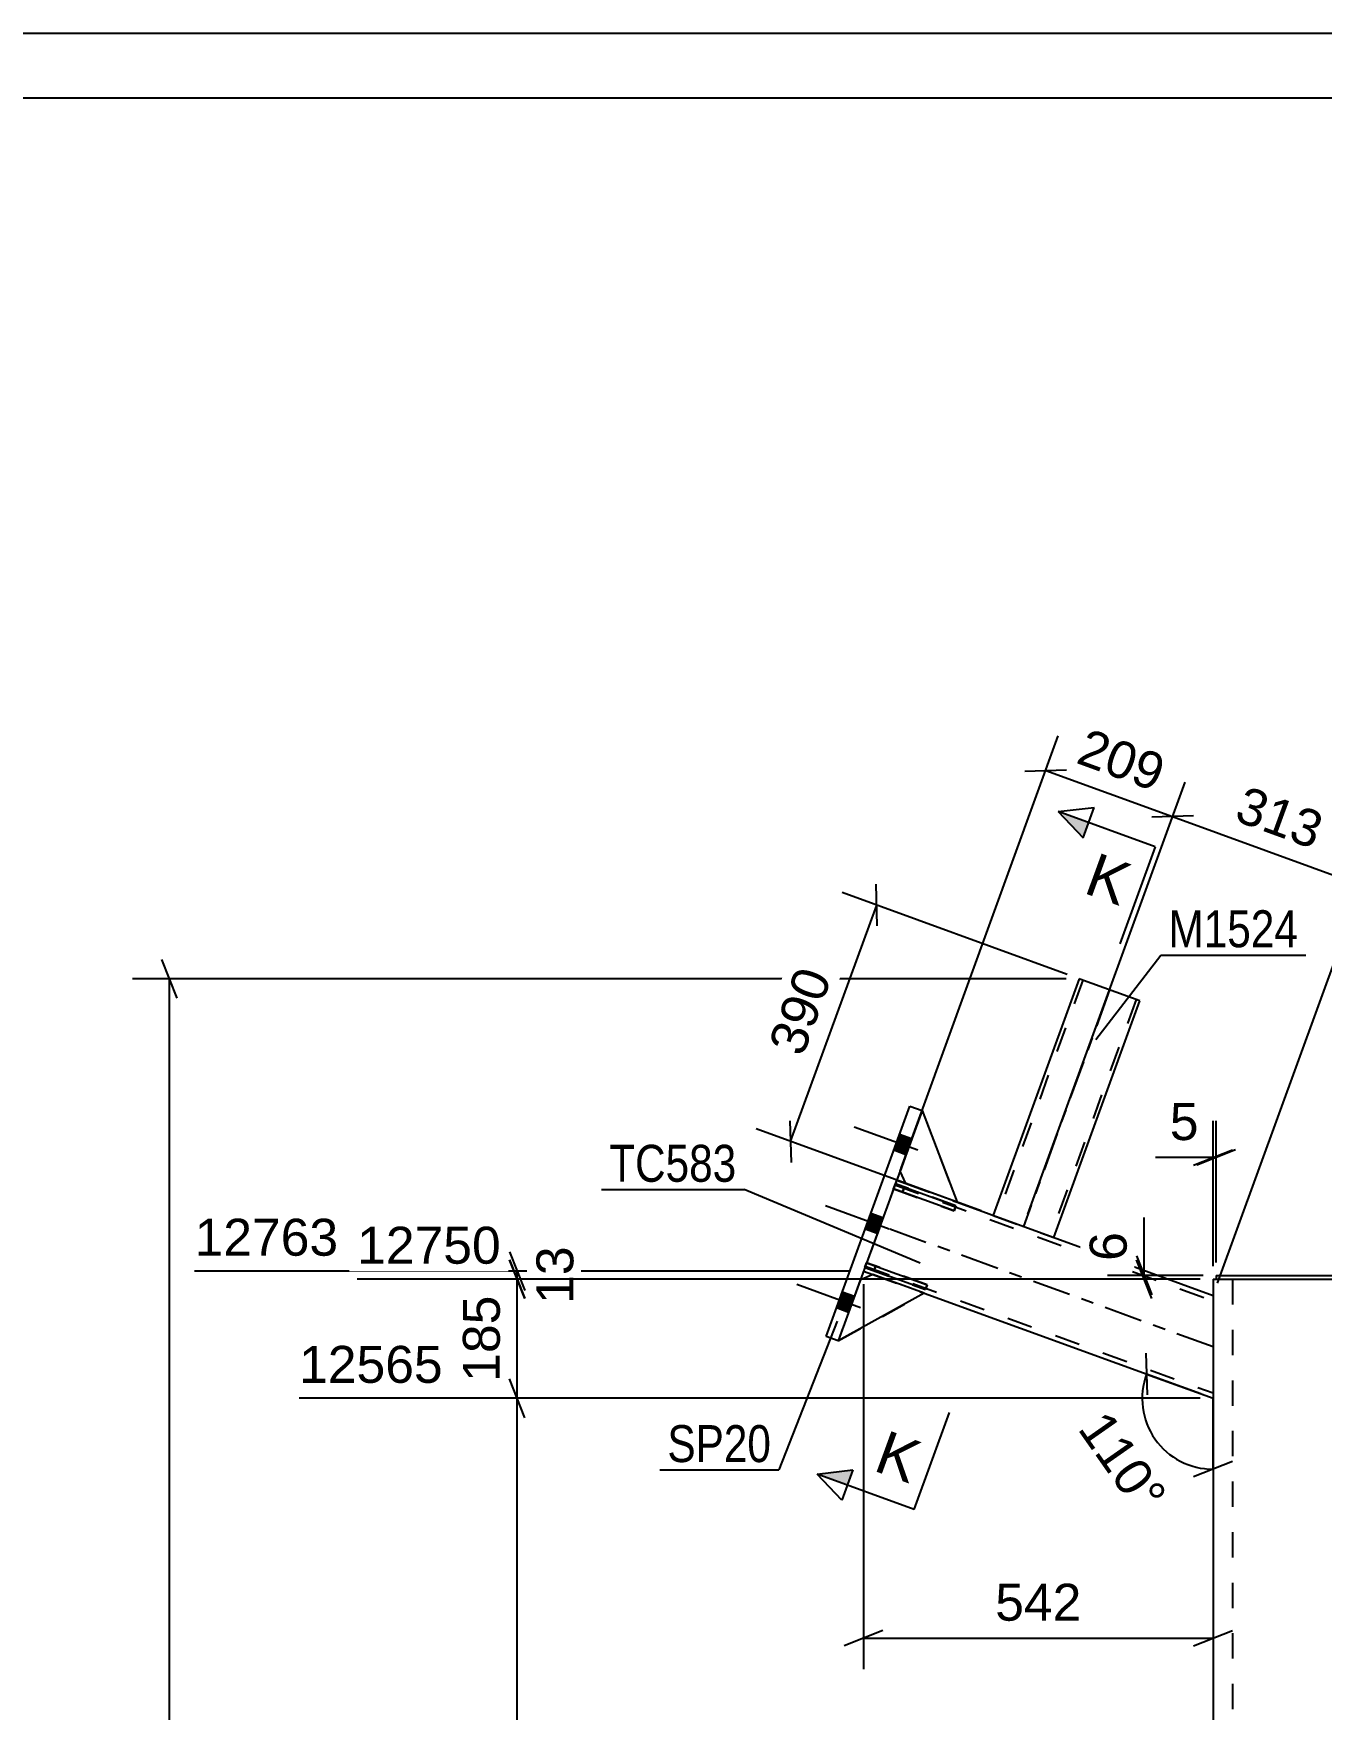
# Model space of a CAD drawing. Header units: millimetres. Extents: x 0 to 841, y 0 to 594.
# Drawn here: x 254.7 to 354.5, y 464.1 to 594 of the extents above; entities that cross this region are included whole.
import ezdxf

# ---------------------------------------------------------------- set-up
doc = ezdxf.new("R2010")
doc.units = ezdxf.units.MM
doc.linetypes.add('DXK_LINE_DOT2', pattern=[3.9198, 1.9599, -1.9599])
doc.linetypes.add('DXK_LINE_DOT3', pattern=[5.9187, 2.979, -0.9799, 0.9799, -0.9799])
doc.styles.add('Arial', font='arial.ttf', dxfattribs={"height": 0.2})
doc.styles.add('Arial Narrow', font='ARIALN.TTF', dxfattribs={"height": 0.2})

# ---------------------------------------------------------------- blocks, each defined once
blk = doc.blocks.new('Unknown-284856302-1131')
at = {"color": 5, "linetype": 'Continuous'}
for p, q in [((841, 594), (0, 594)), ((836, 589), (5, 589))]:
    blk.add_line(p, q, dxfattribs=at)
blk = doc.blocks.new('Part-284856302-24079 - 24076')
at = {"color": 7, "linetype": 'DXK_LINE_DOT2'}
for p, q in [((321.59, 505.15), (319.02, 498.1)), ((321.45, 504.78), (346.11, 495.8)), ((322.29, 504.9), (326.29, 503.44)), ((319.16, 498.48), (346.11, 488.67)), ((319.73, 497.85), (323.72, 496.39)), ((346.11, 496.23), (346.11, 488.25))]:
    blk.add_line(p, q, dxfattribs=at)
at = {"color": 2, "linetype": 'Continuous'}
for p, q in [((321.59, 505.15), (322.29, 504.9)), ((326.29, 503.44), (346.11, 496.23)), ((319.02, 498.1), (319.73, 497.85)), ((323.72, 496.39), (346.11, 488.25))]:
    blk.add_line(p, q, dxfattribs=at)
at = {"color": 7, "linetype": 'DXK_LINE_DOT3'}
blk.add_line((346.11, 492.24), (320.31, 501.63), dxfattribs=at)
blk = doc.blocks.new('Part-284856302-24111 - 24076')
at = {"color": 2, "linetype": 'Continuous'}
for p, q in [((316.12, 493.04), (322.62, 510.9)), ((323.56, 510.55), (317.06, 492.7)), ((322.62, 510.9), (323.56, 510.55)), ((317.06, 492.7), (316.12, 493.04))]:
    blk.add_line(p, q, dxfattribs=at)
blk = doc.blocks.new('Part-284856302-24114 - 24076')
at = {"color": 2, "linetype": 'Continuous'}
for p, q in [((346.36, 497.78), (346.36, 497.48)), ((346.36, 497.78), (395.86, 497.78)), ((346.36, 497.48), (347.93, 497.48)), ((395.86, 497.48), (394.29, 497.48)), ((395.86, 497.78), (395.86, 497.48))]:
    blk.add_line(p, q, dxfattribs=at)
at = {"color": 7, "linetype": 'DXK_LINE_DOT2'}
blk.add_line((347.93, 497.48), (394.29, 497.48), dxfattribs=at)
blk = doc.blocks.new('Part-284856302-24123 - 24076')
at = {"color": 2, "linetype": 'Continuous'}
for p, q in [((335.74, 520.75), (329.07, 502.43)), ((335.79, 520.73), (335.74, 520.75)), ((340.44, 519.04), (335.79, 520.73)), ((333.77, 500.72), (340.44, 519.04))]:
    blk.add_line(p, q, dxfattribs=at)
at = {"color": 7, "linetype": 'DXK_LINE_DOT2'}
for p, q in [((336.03, 520.65), (329.35, 502.32)), ((336.03, 520.65), (336.05, 520.64)), ((340.16, 519.14), (333.49, 500.81)), ((329.07, 502.43), (329.07, 502.42)), ((329.07, 502.42), (333.77, 500.71)), ((333.77, 500.71), (333.77, 500.72)), ((333.77, 500.72), (333.77, 500.71))]:
    blk.add_line(p, q, dxfattribs=at)
at = {"color": 7, "linetype": 'DXK_LINE_DOT3'}
blk.add_line((338.09, 519.89), (331.42, 501.57), dxfattribs=at)
blk = doc.blocks.new('Part-284856302-24125 - 24076')
at = {"color": 2, "linetype": 'Continuous'}
for p, q in [((346.11, 497.48), (346.11, 435.66)), ((346.11, 497.48), (346.36, 497.48)), ((347.93, 497.48), (347.96, 497.48)), ((347.96, 497.48), (349.11, 497.48)), ((349.11, 497.48), (394.29, 497.48))]:
    blk.add_line(p, q, dxfattribs=at)
at = {"color": 7, "linetype": 'DXK_LINE_DOT2'}
for p, q in [((346.34, 497.48), (347.93, 497.48)), ((347.61, 497.48), (347.61, 435.66))]:
    blk.add_line(p, q, dxfattribs=at)
blk = doc.blocks.new('Part-284856302-24158 - 24076')
at = {"color": 7, "linetype": 'DXK_LINE_DOT2'}
for p, q in [((318.77, 497.4), (317.06, 492.7)), ((319.73, 497.85), (318.77, 497.4)), ((323.72, 496.39), (319.73, 497.85)), ((317.06, 492.7), (323.72, 496.39))]:
    blk.add_line(p, q, dxfattribs=at)
blk = doc.blocks.new('Part-284856302-24159 - 24076')
at = {"color": 7, "linetype": 'DXK_LINE_DOT2'}
blk.add_line((318.77, 497.4), (317.06, 492.7), dxfattribs=at)
at = {"color": 2, "linetype": 'Continuous'}
for p, q in [((319.73, 497.85), (318.77, 497.4)), ((323.72, 496.39), (319.73, 497.85)), ((323.72, 496.39), (317.06, 492.7))]:
    blk.add_line(p, q, dxfattribs=at)
blk = doc.blocks.new('Part-284856302-24160 - 24076')
at = {"color": 7, "linetype": 'DXK_LINE_DOT2'}
for p, q in [((321.85, 505.86), (323.56, 510.55)), ((323.56, 510.55), (326.29, 503.44)), ((322.29, 504.9), (321.85, 505.86)), ((326.29, 503.44), (322.29, 504.9))]:
    blk.add_line(p, q, dxfattribs=at)
blk = doc.blocks.new('Part-284856302-24161 - 24076')
at = {"color": 7, "linetype": 'DXK_LINE_DOT2'}
blk.add_line((323.56, 510.55), (321.85, 505.86), dxfattribs=at)
at = {"color": 2, "linetype": 'Continuous'}
for p, q in [((323.56, 510.55), (326.29, 503.44)), ((322.29, 504.9), (321.85, 505.86)), ((326.29, 503.44), (322.29, 504.9))]:
    blk.add_line(p, q, dxfattribs=at)
blk = doc.blocks.new('Part-284856302-24162 - 24076')
at = {"color": 7, "linetype": 'DXK_LINE_DOT2'}
for p, q in [((319.26, 498.76), (319.13, 498.39)), ((323.96, 497.05), (319.26, 498.76)), ((319.13, 498.39), (323.82, 496.68)), ((319.97, 498.51), (319.83, 498.13)), ((323.82, 496.68), (323.96, 497.05))]:
    blk.add_line(p, q, dxfattribs=at)
blk = doc.blocks.new('Part-284856302-24163 - 24076')
at = {"color": 7, "linetype": 'DXK_LINE_DOT2'}
for p, q in [((321.49, 504.87), (321.35, 504.49)), ((321.35, 504.49), (326.05, 502.78)), ((326.18, 503.16), (321.49, 504.87)), ((322.19, 504.61), (322.05, 504.24)), ((326.05, 502.78), (326.18, 503.16))]:
    blk.add_line(p, q, dxfattribs=at)
blk = doc.blocks.new('Part-284856302-24164 - 24076')
at = {"color": 2, "linetype": 'Continuous'}
for p, q in [((319.13, 498.39), (319.26, 498.76)), ((319.26, 498.76), (323.96, 497.05)), ((323.82, 496.68), (319.13, 498.39)), ((323.96, 497.05), (323.82, 496.68))]:
    blk.add_line(p, q, dxfattribs=at)
at = {"color": 7, "linetype": 'DXK_LINE_DOT2'}
blk.add_line((319.83, 498.13), (319.97, 498.51), dxfattribs=at)
blk = doc.blocks.new('Part-284856302-24165 - 24076')
at = {"color": 2, "linetype": 'Continuous'}
for p, q in [((321.35, 504.49), (321.49, 504.87)), ((326.05, 502.78), (321.35, 504.49)), ((321.49, 504.87), (326.18, 503.16)), ((326.18, 503.16), (326.05, 502.78))]:
    blk.add_line(p, q, dxfattribs=at)
at = {"color": 7, "linetype": 'DXK_LINE_DOT2'}
blk.add_line((322.05, 504.24), (322.19, 504.61), dxfattribs=at)
blk = doc.blocks.new('Bolt-284856302-24188 - 24076')
at = {"linetype": 'Continuous'}
for points in [[(322.31, 507.12), (322.75, 508.35), (321.81, 508.69), (321.37, 507.47)], [(322.31, 507.12), (322.75, 508.35), (321.81, 508.69), (321.37, 507.47)], [(322.31, 507.12), (322.75, 508.35), (321.81, 508.69), (321.37, 507.47)], [(320.08, 501.02), (320.53, 502.24), (319.59, 502.58), (319.14, 501.36)], [(320.08, 501.02), (320.53, 502.24), (319.59, 502.58), (319.14, 501.36)], [(317.86, 494.91), (318.31, 496.13), (317.37, 496.47), (316.92, 495.25)], [(317.86, 494.91), (318.31, 496.13), (317.37, 496.47), (316.92, 495.25)], [(317.86, 494.91), (318.31, 496.13), (317.37, 496.47), (316.92, 495.25)]]:
    blk.add_hatch(color=1, dxfattribs=at).paths.add_polyline_path(points)
at = {"color": 1, "linetype": 'Continuous'}
for p, q in [((323.23, 507.48), (318.3, 509.27)), ((323.23, 507.48), (318.3, 509.27)), ((323.23, 507.48), (318.3, 509.27)), ((322.75, 508.35), (321.81, 508.69)), ((322.75, 508.35), (321.81, 508.69)), ((322.75, 508.35), (321.81, 508.69)), ((322.31, 507.12), (321.37, 507.47)), ((322.31, 507.12), (321.37, 507.47)), ((322.31, 507.12), (321.37, 507.47)), ((321.01, 501.37), (316.08, 503.17)), ((321.01, 501.37), (316.08, 503.17)), ((320.53, 502.24), (319.59, 502.58)), ((320.53, 502.24), (319.59, 502.58)), ((320.08, 501.02), (319.14, 501.36)), ((320.08, 501.02), (319.14, 501.36)), ((318.79, 495.26), (313.85, 497.06)), ((318.79, 495.26), (313.85, 497.06)), ((318.79, 495.26), (313.85, 497.06)), ((318.31, 496.13), (317.37, 496.47)), ((318.31, 496.13), (317.37, 496.47)), ((318.31, 496.13), (317.37, 496.47)), ((317.86, 494.91), (316.92, 495.25)), ((317.86, 494.91), (316.92, 495.25)), ((317.86, 494.91), (316.92, 495.25))]:
    blk.add_line(p, q, dxfattribs=at)
blk = doc.blocks.new('AngleDimension-284856302-28722 - 24076')
at = {"color": 7, "linetype": 'Continuous'}
for p, q in [((340.9, 491.74), (341, 488.51)), ((345.17, 488.59), (340.95, 490.12)), ((340.95, 490.12), (346.11, 488.25)), ((346.11, 482.76), (346.11, 488.25)), ((347.61, 483.36), (344.61, 482.16))]:
    blk.add_line(p, q, dxfattribs=at)
blk.add_arc((346.11, 488.25), 5.49, 160, 270, dxfattribs=at)
at = {"color": 0}
blk.add_wipeout([(340.15, 478.29), (343.59, 480.7), (338.16, 488.46), (334.72, 486.05)], dxfattribs=at)
at = {"color": 3, "style": 'Arial'}
blk.add_text('110°', height=2.865, rotation=-54.9982, dxfattribs=at).set_placement((335.56, 485.9))
blk = doc.blocks.new('StraightDimension-284856302-28285 - 24076')
at = {"color": 7, "linetype": 'Continuous'}
for p, q in [((291.58, 499.6), (292.78, 496.6)), ((292.78, 495.98), (291.58, 498.98)), ((318.02, 498.1), (267.17, 498.1)), ((345.11, 497.48), (279.77, 497.48)), ((292.18, 497.48), (292.18, 498.1))]:
    blk.add_line(p, q, dxfattribs=at)
at = {"color": 0, "linetype": 'Continuous'}
blk.add_wipeout([(278.88, 498.7), (278.88, 502.9), (266.57, 502.9), (266.57, 498.7)], dxfattribs=at)
at = {"color": 0}
blk.add_wipeout([(297.13, 500.61), (292.93, 500.61), (292.93, 494.97), (297.13, 494.97)], dxfattribs=at)
at = {"color": 3, "linetype": 'Continuous', "style": 'Arial'}
blk.add_text('12763', height=2.865, dxfattribs=at).set_placement((267.17, 499.3))
at = {"color": 3, "style": 'Arial'}
blk.add_text('13', height=2.865, rotation=90.0002, dxfattribs=at).set_placement((296.53, 495.57))
blk = doc.blocks.new('StraightDimension-284856302-28286 - 24076')
at = {"color": 7, "linetype": 'Continuous'}
for p, q in [((291.58, 498.98), (292.78, 495.98)), ((345.11, 497.48), (279.77, 497.48)), ((292.18, 488.25), (292.18, 497.48)), ((292.78, 486.75), (291.58, 489.75)), ((345.11, 488.25), (275.27, 488.25))]:
    blk.add_line(p, q, dxfattribs=at)
at = {"color": 0, "linetype": 'Continuous'}
blk.add_wipeout([(291.48, 498.08), (291.48, 502.28), (279.17, 502.28), (279.17, 498.08)], dxfattribs=at)
at = {"color": 0}
blk.add_wipeout([(291.43, 496.8), (287.23, 496.8), (287.23, 488.93), (291.43, 488.93)], dxfattribs=at)
at = {"color": 3, "linetype": 'Continuous', "style": 'Arial'}
blk.add_text('12750', height=2.865, dxfattribs=at).set_placement((279.77, 498.68))
at = {"color": 3, "style": 'Arial'}
blk.add_text('185', height=2.865, rotation=90.0002, dxfattribs=at).set_placement((290.83, 489.53))
blk = doc.blocks.new('StraightDimension-284856302-28287 - 24076')
at = {"color": 7, "linetype": 'Continuous'}
for p, q in [((292.78, 486.75), (291.58, 489.75)), ((345.11, 488.25), (275.27, 488.25)), ((292.18, 384.37), (292.18, 488.25)), ((291.58, 385.87), (292.78, 382.87)), ((331.02, 384.37), (277.49, 384.37))]:
    blk.add_line(p, q, dxfattribs=at)
at = {"color": 0}
blk.add_wipeout([(291.43, 441.35), (287.23, 441.35), (287.23, 431.26), (291.43, 431.26)], dxfattribs=at)
at = {"color": 3, "style": 'Arial'}
blk.add_text('3223', height=2.865, rotation=90.0002, dxfattribs=at).set_placement((290.83, 431.86))
at = {"color": 0, "linetype": 'Continuous'}
blk.add_wipeout([(286.98, 488.85), (286.98, 493.05), (274.67, 493.05), (274.67, 488.85)], dxfattribs=at)
at = {"color": 3, "linetype": 'Continuous', "style": 'Arial'}
blk.add_text('12565', height=2.865, dxfattribs=at).set_placement((275.27, 489.45))
blk = doc.blocks.new('StraightDimension-284856302-28380 - 24076')
at = {"color": 7, "linetype": 'Continuous'}
for p, q in [((340.77, 497.78), (340.77, 502.25)), ((340.77, 497.78), (340.77, 502.25)), ((340.17, 499.28), (341.37, 496.28)), ((341.37, 495.98), (340.17, 498.98)), ((345.36, 497.78), (337.92, 497.78)), ((345.11, 497.48), (337.92, 497.48)), ((340.77, 497.48), (340.77, 497.78))]:
    blk.add_line(p, q, dxfattribs=at)
at = {"color": 0}
blk.add_wipeout([(340.02, 501.72), (335.82, 501.72), (335.82, 498.3), (340.02, 498.3)], dxfattribs=at)
at = {"color": 3, "style": 'Arial'}
blk.add_text('6', height=2.87, rotation=90.0002, dxfattribs=at).set_placement((339.42, 498.9))
blk = doc.blocks.new('StraightDimension-284856302-28388 - 24076')
at = {"color": 7, "linetype": 'Continuous'}
for p, q in [((265.82, 519.25), (264.62, 522.25)), ((334.74, 520.75), (262.37, 520.75)), ((265.22, 272.69), (265.22, 520.75))]:
    blk.add_line(p, q, dxfattribs=at)
blk = doc.blocks.new('StraightDimension-284856302-28460 - 24076')
at = {"color": 7, "linetype": 'Continuous'}
for p, q in [((319.02, 497.1), (319.02, 467.27)), ((346.11, 487.25), (346.11, 467.27)), ((320.52, 470.27), (317.52, 469.07)), ((344.61, 469.07), (347.61, 470.27)), ((319.02, 469.67), (346.11, 469.67))]:
    blk.add_line(p, q, dxfattribs=at)
at = {"color": 0}
blk.add_wipeout([(336.5, 470.42), (336.5, 474.62), (328.63, 474.62), (328.63, 470.42)], dxfattribs=at)
at = {"color": 3, "style": 'Arial'}
blk.add_text('542', height=2.865, dxfattribs=at).set_placement((329.23, 471.02))
blk = doc.blocks.new('StraightDimension-284856302-28498 - 24076')
at = {"color": 7, "linetype": 'Continuous'}
for p, q in [((331.77, 502.51), (343.96, 536)), ((344.6, 533.38), (341.37, 533.27)), ((342.98, 533.33), (357.67, 527.98)), ((346.45, 497.17), (358.64, 530.66)), ((356.05, 527.93), (359.28, 528.03))]:
    blk.add_line(p, q, dxfattribs=at)
at = {"color": 0}
blk.add_wipeout([(354.28, 530.01), (355.72, 533.96), (348.32, 536.65), (346.88, 532.7)], dxfattribs=at)
at = {"color": 3, "style": 'Arial'}
blk.add_text('313', height=2.865, rotation=-20.002, dxfattribs=at).set_placement((347.65, 533.06))
blk = doc.blocks.new('StraightDimension-284856302-28499 - 24076')
at = {"color": 7, "linetype": 'Continuous'}
for p, q in [((321.93, 506.09), (334.12, 539.58)), ((331.53, 536.85), (334.76, 536.96)), ((333.15, 536.9), (342.98, 533.33)), ((331.77, 502.51), (343.96, 536)), ((344.6, 533.38), (341.37, 533.27))]:
    blk.add_line(p, q, dxfattribs=at)
at = {"color": 0}
blk.add_wipeout([(342.02, 534.47), (343.45, 538.42), (336.06, 541.11), (334.62, 537.17)], dxfattribs=at)
at = {"color": 3, "style": 'Arial'}
blk.add_text('209', height=2.865, rotation=-20.002, dxfattribs=at).set_placement((335.39, 537.52))
blk = doc.blocks.new('StraightDimension-284856302-28625 - 24076')
at = {"color": 7, "linetype": 'Continuous'}
for p, q in [((334.8, 521.09), (317.36, 527.44)), ((320.09, 524.85), (319.99, 528.08)), ((313.37, 508.14), (320.04, 526.46)), ((328.13, 502.77), (310.7, 509.12)), ((313.32, 509.76), (313.42, 506.53))]:
    blk.add_line(p, q, dxfattribs=at)
at = {"color": 0}
blk.add_wipeout([(317.35, 521.26), (313.4, 522.69), (310.71, 515.3), (314.66, 513.86)], dxfattribs=at)
at = {"color": 3, "style": 'Arial'}
blk.add_text('390', height=2.865, rotation=69.9983, dxfattribs=at).set_placement((314.3, 514.63))
blk = doc.blocks.new('StraightDimension-284856302-28853 - 24076')
at = {"color": 7, "linetype": 'Continuous'}
for p, q in [((346.11, 498.48), (346.11, 509.76)), ((346.36, 498.78), (346.36, 509.76)), ((346.11, 506.91), (341.64, 506.91)), ((346.11, 506.91), (341.64, 506.91)), ((344.61, 506.31), (347.61, 507.51)), ((347.86, 507.51), (344.86, 506.31)), ((346.11, 506.91), (346.36, 506.91))]:
    blk.add_line(p, q, dxfattribs=at)
at = {"color": 0}
blk.add_wipeout([(345.59, 507.66), (345.59, 511.86), (342.16, 511.86), (342.16, 507.66)], dxfattribs=at)
at = {"color": 3, "style": 'Arial'}
blk.add_text('5', height=2.87, dxfattribs=at).set_placement((342.76, 508.26))
blk = doc.blocks.new('Mark-284856302-28823 - 24076')
at = {"color": 0}
blk.add_wipeout([(311.86, 483.31), (311.86, 486.31), (303.82, 486.31), (303.82, 483.31)], dxfattribs=at)
blk.add_wipeout([(311.86, 483.31), (311.86, 486.31), (303.82, 486.31), (303.82, 483.31)], dxfattribs=at)
at = {"color": 30, "linetype": 'Continuous'}
for p in [(316.99, 494.24), (303.22, 482.71)]:
    blk.add_line(p, (312.46, 482.71), dxfattribs=at)
at = {"color": 3, "style": 'Arial Narrow'}
blk.add_text('SP20', height=2.863, dxfattribs=at).set_placement((303.82, 483.31))
blk = doc.blocks.new('Mark-284856302-28820 - 24076')
at = {"color": 0}
blk.add_wipeout([(309.18, 505.03), (309.18, 508.03), (299.31, 508.03), (299.31, 505.03)], dxfattribs=at)
blk.add_wipeout([(309.18, 505.03), (309.18, 508.03), (299.31, 508.03), (299.31, 505.03)], dxfattribs=at)
at = {"color": 30, "linetype": 'Continuous'}
for p in [(298.71, 504.43), (323.42, 498.72)]:
    blk.add_line(p, (309.78, 504.43), dxfattribs=at)
at = {"color": 3, "style": 'Arial Narrow'}
blk.add_text('TC583', height=2.863, dxfattribs=at).set_placement((299.31, 505.03))
blk = doc.blocks.new('Mark-284856302-28836 - 24076')
at = {"color": 0}
blk.add_wipeout([(352.71, 523.2), (352.71, 526.2), (342.66, 526.2), (342.66, 523.2)], dxfattribs=at)
blk.add_wipeout([(352.71, 523.2), (352.71, 526.2), (342.66, 526.2), (342.66, 523.2)], dxfattribs=at)
at = {"color": 30, "linetype": 'Continuous'}
for p, q in [((337.04, 516.05), (342.06, 522.6)), ((342.06, 522.6), (353.31, 522.6))]:
    blk.add_line(p, q, dxfattribs=at)
at = {"color": 3, "style": 'Arial Narrow'}
blk.add_text('M1524', height=2.863, dxfattribs=at).set_placement((342.66, 523.2))
blk = doc.blocks.new('SectionMark-284856302-29321 - 24076')
at = {"linetype": 'Continuous'}
for points in [[(336.46, 532.86), (336.04, 531.69), (334.11, 533.72)], [(318.2, 482.7), (317.78, 481.52), (315.43, 482.38)]]:
    blk.add_hatch(color=6, dxfattribs=at).paths.add_polyline_path(points)
at = {"color": 6, "linetype": 'Continuous'}
for p, q in [((334.11, 533.72), (336.89, 534.04)), ((336.04, 531.69), (336.89, 534.04)), ((334.11, 533.72), (336.04, 531.69)), ((315.43, 482.38), (318.2, 482.7)), ((317.35, 480.35), (315.43, 482.38)), ((318.2, 482.7), (317.35, 480.35))]:
    blk.add_line(p, q, dxfattribs=at)
at = {"color": 0, "linetype": 'Continuous'}
for points in [[(338.9, 526.39), (340.09, 529.68), (337.17, 530.74), (335.97, 527.45)], [(322.6, 481.63), (323.8, 484.92), (320.88, 485.98), (319.68, 482.69)]]:
    blk.add_wipeout(points, dxfattribs=at)
at = {"color": 6, "linetype": 'Continuous'}
for p, q in [((341.63, 530.98), (334.11, 533.72)), ((341.63, 530.98), (338.9, 523.46)), ((322.95, 479.64), (325.68, 487.16)), ((322.95, 479.64), (315.43, 482.38))]:
    blk.add_line(p, q, dxfattribs=at)
at = {"color": 3, "linetype": 'Continuous', "style": 'Arial'}
for p in [(335.97, 527.45), (319.68, 482.69)]:
    blk.add_text('K', height=3.34, rotation=-20.002, dxfattribs=at).set_placement(p)

msp = doc.modelspace()

# ---------------------------------------------------------------- block references
for name in ['Unknown-284856302-1131', 'Part-284856302-24123 - 24076', 'Part-284856302-24111 - 24076', 'Part-284856302-24160 - 24076', 'Part-284856302-24161 - 24076', 'Bolt-284856302-24188 - 24076', 'Part-284856302-24079 - 24076', 'Part-284856302-24163 - 24076', 'Part-284856302-24165 - 24076', 'Part-284856302-24162 - 24076', 'Part-284856302-24164 - 24076', 'Part-284856302-24158 - 24076', 'Part-284856302-24159 - 24076', 'Part-284856302-24125 - 24076', 'Part-284856302-24114 - 24076']:
    msp.add_blockref(name, (0, 0))

# ---------------------------------------------------------------- next in the draw order: block references
for name in ['StraightDimension-284856302-28285 - 24076', 'AngleDimension-284856302-28722 - 24076']:
    msp.add_blockref(name, (0, 0))

# ---------------------------------------------------------------- next in the draw order: block references
msp.add_blockref('StraightDimension-284856302-28286 - 24076', (0, 0))

# ---------------------------------------------------------------- next in the draw order: block references
for name in ['StraightDimension-284856302-28380 - 24076', 'StraightDimension-284856302-28287 - 24076']:
    msp.add_blockref(name, (0, 0))

# ---------------------------------------------------------------- next in the draw order: block references
msp.add_blockref('StraightDimension-284856302-28388 - 24076', (0, 0))

# ---------------------------------------------------------------- next in the draw order: block references
msp.add_blockref('StraightDimension-284856302-28460 - 24076', (0, 0))

# ---------------------------------------------------------------- next in the draw order: block references
for name in ['StraightDimension-284856302-28498 - 24076', 'Mark-284856302-28823 - 24076']:
    msp.add_blockref(name, (0, 0))

# ---------------------------------------------------------------- next in the draw order: block references
msp.add_blockref('StraightDimension-284856302-28499 - 24076', (0, 0))

# ---------------------------------------------------------------- next in the draw order: block references
for name in ['StraightDimension-284856302-28625 - 24076', 'Mark-284856302-28836 - 24076', 'StraightDimension-284856302-28853 - 24076']:
    msp.add_blockref(name, (0, 0))

# ---------------------------------------------------------------- next in the draw order: block references
msp.add_blockref('Mark-284856302-28820 - 24076', (0, 0))

# ---------------------------------------------------------------- next in the draw order: block references
msp.add_blockref('SectionMark-284856302-29321 - 24076', (0, 0))

doc.saveas('drawing.dxf')
